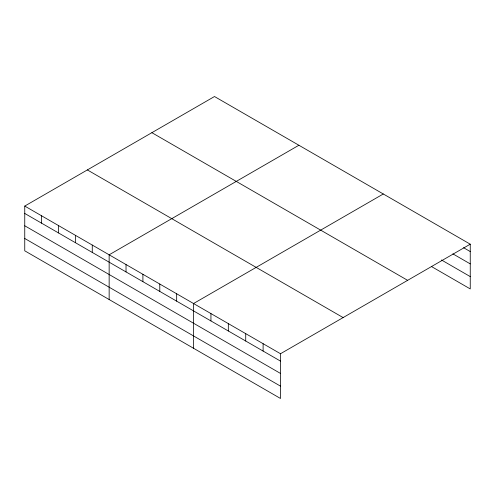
<?xml version="1.0" encoding="UTF-8"?>
<svg xmlns="http://www.w3.org/2000/svg" width="495" height="495" viewBox="0 0 495 495"><rect width="100%" height="100%" fill="white"/><g stroke="black" fill="none" stroke-linecap="round" stroke-linejoin="round"><path stroke-width="0.74" d="M280.504 373.44L280.504 353.733L24.75 206.075L24.75 250.817L280.504 398.475L280.504 373.44L24.75 225.782M431.454 266.527L470.25 288.925L470.25 244.184L214.496 96.525L24.75 206.075M298.893 145.252L109.148 254.801L109.148 299.543M383.291 193.984L193.545 303.528L193.545 348.27M280.504 353.733L470.25 244.184M463.561 247.698L470.25 251.559M452.857 253.848L470.25 263.891M441.49 259.986L470.25 276.594M151.878 132.679L407.632 280.337M87.367 169.927L343.122 317.586M24.75 213.45L280.504 361.109M24.75 238.485L280.504 386.143M263.111 343.691L263.111 351.073M245.718 333.655L245.718 341.03M228.331 323.612L228.331 330.988M210.938 313.57L210.938 320.946M176.666 293.783L176.666 301.164M159.786 284.037L159.786 291.419M142.907 274.292L142.907 281.674M126.027 264.547L126.027 271.928M92.268 245.056L92.268 252.431M75.389 235.311L75.389 242.686M58.509 225.565L58.509 232.941M41.63 215.82L41.63 223.196"/></g></svg>
